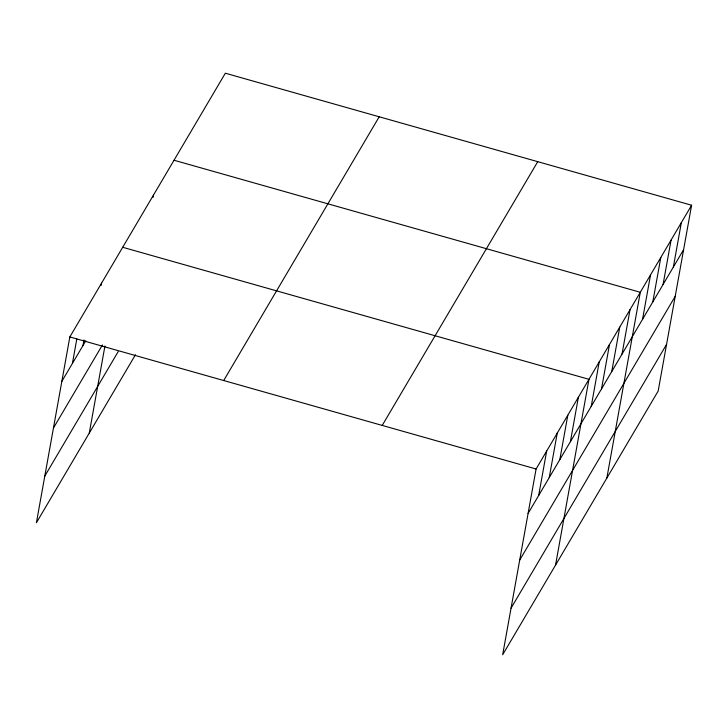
<?xml version="1.0" encoding="UTF-8"?>
<svg xmlns="http://www.w3.org/2000/svg" width="728" height="728" viewBox="0 0 728 728"><rect width="100%" height="100%" fill="white"/><g stroke="black" fill="none" stroke-linecap="round" stroke-linejoin="round"><path stroke-width="1.09" d="M691.6 205.241L536.09 468.996L502.657 654.79L658.167 391.045L691.6 205.241L225.343 73.21L69.833 336.955L36.4 522.759L135.463 354.745M72.409 363.445L76.804 339.011M82.983 345.509L83.984 339.958M101.156 285.376L101.556 283.156M89.271 433.078L104.941 346.009M153.098 197.279L153.499 195.059M538.675 495.486L546.664 451.06M549.249 477.55L557.239 433.124M559.823 459.614L567.813 415.188M570.397 441.678L578.387 397.251M555.537 565.119L588.961 379.315L122.704 247.283M591.236 406.333L599.226 361.916M601.501 388.934L609.491 344.508M611.766 371.526L619.755 327.099M622.021 354.117L630.02 309.691M606.852 478.078L640.285 292.283L174.019 160.242M642.551 319.301L650.55 274.875M652.816 301.892L660.806 257.466M663.081 284.484L671.07 240.058M673.345 267.076L681.335 222.65M61.835 381.381L85.767 340.795M53.444 428.037L102.421 344.972M44.79 476.103L118.191 351.615M223.696 380.535L379.206 116.78M382.227 425.425L537.737 161.671M528.1 513.422L683.61 249.668M519.701 560.078L675.211 296.323M511.056 608.144L666.566 344.389M69.833 336.955L536.09 468.996"/></g></svg>
